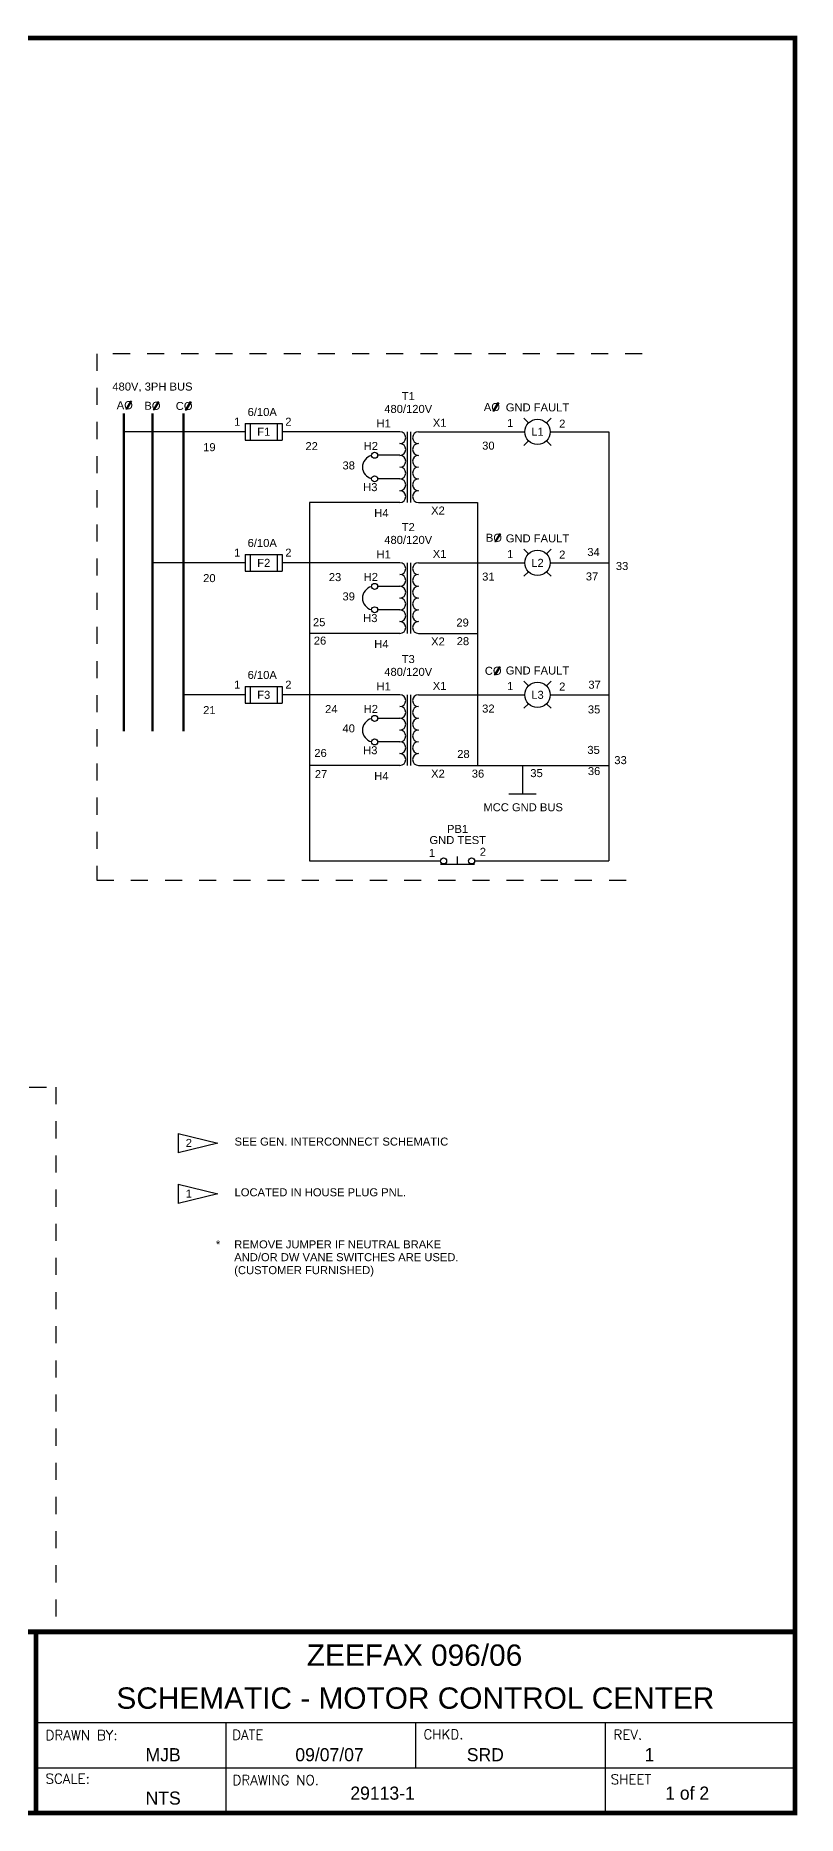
# Model space of a CAD drawing. Extents: x 1.2 to 17.8, y -2.1 to 8.3.
# Drawn here: x 13.38 to 17.84, y -2.09 to 8.33 of the extents above; entities that cross this region are included whole.
import ezdxf
from ezdxf.enums import TextEntityAlignment as Align

# ---------------------------------------------------------------- set-up
doc = ezdxf.new("R2010")
doc.units = 0
doc.header["$MEASUREMENT"] = 0
doc.linetypes.add('DASHED2', pattern=[0.375, 0.25, -0.125])
doc.layers.get('0').update_dxf_attribs({"linetype": 'CONTINUOUS'})
doc.layers.add('DRAWING', color=7, linetype='CONTINUOUS')
doc.styles.add('A1', font='A1.shx')
doc.styles.add('ROMAND', font='ROMAND.shx')
doc.styles.get("Standard").update_dxf_attribs({"font": 'ARIAL.TTF'})

# ---------------------------------------------------------------- blocks, each defined once
blk = doc.blocks.new('connection')
blk.add_circle((0.074, 0), 0.0744)
blk = doc.blocks.new('C_phase')
h = blk.add_hatch(color=256)
h.paths.add_polyline_path([(0.099, -0.026), (0.107, -0.026), (0.144, 0.038), (0.136, 0.038)], flags=16)
h.paths.add_polyline_path([(0.013, -0.043), (0.168, -0.043), (0.168, 0.054), (0.013, 0.054)], flags=9)
for p, q in [((0.136, 0.038), (0.099, -0.026)), ((0.144, 0.038), (0.107, -0.026)), ((0.136, 0.038), (0.144, 0.038)), ((0.107, -0.026), (0.099, -0.026))]:
    blk.add_line(p, q)
blk.add_text('CO', height=0.0625).set_placement((0.025, -0.025))
blk = doc.blocks.new('B_phase')
h = blk.add_hatch(color=256)
h.paths.add_polyline_path([(0.094, -0.031), (0.101, -0.031), (0.139, 0.033), (0.131, 0.033)], flags=16)
h.paths.add_polyline_path([(0.01, -0.048), (0.158, -0.048), (0.158, 0.049), (0.01, 0.049)], flags=9)
for p, q in [((0.131, 0.033), (0.094, -0.031)), ((0.139, 0.033), (0.101, -0.031)), ((0.131, 0.033), (0.139, 0.033)), ((0.101, -0.031), (0.094, -0.031))]:
    blk.add_line(p, q)
blk.add_text('BO', height=0.0625).set_placement((0.025, -0.03))
blk = doc.blocks.new('A_phase')
h = blk.add_hatch(color=256)
h.paths.add_polyline_path([(0.1, -0.033), (0.108, -0.033), (0.145, 0.031), (0.137, 0.031)], flags=16)
h.paths.add_polyline_path([(0.01, -0.05), (0.165, -0.05), (0.165, 0.047), (0.01, 0.047)], flags=9)
for p, q in [((0.137, 0.031), (0.1, -0.033)), ((0.145, 0.031), (0.108, -0.033)), ((0.137, 0.031), (0.145, 0.031)), ((0.108, -0.033), (0.1, -0.033))]:
    blk.add_line(p, q)
blk.add_text('AO', height=0.0625).set_placement((0.029, -0.032))

msp = doc.modelspace()

# ---------------------------------------------------------------- linework, layer by layer
at = {"color": 7}
for p, q in [((13.384, -1.546), (17.829, -1.546)), ((14.495, -1.546), (14.495, -2.077)), ((15.606, -1.546), (15.606, -1.812)), ((16.717, -1.546), (16.717, -2.077)), ((13.384, -1.812), (17.829, -1.812))]:
    msp.add_line(p, q, dxfattribs=at)
at = {"color": 7, "const_width": 0.0288}
msp.add_lwpolyline([(17.829, -2.077), (17.829, 8.319), (1.196, 8.319), (1.196, -2.077)], close=True, dxfattribs=at)
for points in [[(1.196, -1.016), (17.829, -1.016)], [(13.384, -2.077), (13.384, -1.016)]]:
    msp.add_lwpolyline(points, dxfattribs=at)
at = {"layer": 'DRAWING', "color": 7, "linetype": 'DASHED2', "ltscale": 0.25}
for p, q in [((16.935, 6.47), (13.74, 6.47)), ((13.74, 6.47), (13.74, 3.387)), ((13.74, 3.387), (16.935, 3.387)), ((5.745, 2.174), (13.5, 2.174)), ((13.5, 2.174), (13.5, -0.966))]:
    msp.add_line(p, q, dxfattribs=at)
at = {"layer": 'DRAWING', "color": 7, "lineweight": 50}
for p, q in [((13.898, 6.12), (13.898, 4.26)), ((14.066, 6.12), (14.066, 4.26)), ((14.247, 6.12), (14.247, 4.26))]:
    msp.add_line(p, q, dxfattribs=at)
at = {"layer": 'DRAWING', "color": 7}
for p, q in [((14.61, 6.061), (14.826, 6.061)), ((14.61, 6.061), (14.61, 5.964)), ((14.638, 6.061), (14.638, 5.964)), ((14.797, 6.061), (14.797, 5.964)), ((14.826, 6.061), (14.826, 5.964)), ((16.269, 6.065), (16.242, 6.092)), ((16.374, 6.065), (16.401, 6.092)), ((14.61, 6.013), (13.898, 6.013)), ((14.61, 5.964), (14.826, 5.964)), ((15.515, 6.013), (14.826, 6.013)), ((15.559, 5.599), (15.559, 6.013)), ((15.58, 5.599), (15.58, 6.013)), ((15.624, 6.013), (16.247, 6.013)), ((16.269, 5.96), (16.242, 5.933)), ((16.374, 5.96), (16.401, 5.933)), ((16.396, 6.013), (16.739, 6.013)), ((16.739, 6.013), (16.739, 3.499)), ((15.515, 5.875), (15.385, 5.875)), ((15.515, 5.737), (15.385, 5.737)), ((15.515, 5.599), (14.985, 5.599)), ((14.985, 5.599), (14.985, 3.499)), ((15.624, 5.599), (15.969, 5.599)), ((15.969, 5.599), (15.969, 4.059)), ((16.269, 5.298), (16.242, 5.325)), ((16.374, 5.298), (16.401, 5.325)), ((14.61, 5.245), (14.066, 5.245)), ((14.61, 5.294), (14.826, 5.294)), ((14.61, 5.294), (14.61, 5.197)), ((14.638, 5.294), (14.638, 5.197)), ((14.797, 5.294), (14.797, 5.197)), ((14.826, 5.294), (14.826, 5.197)), ((15.515, 5.245), (14.826, 5.245)), ((15.559, 4.832), (15.559, 5.245)), ((15.58, 4.832), (15.58, 5.245)), ((15.624, 5.245), (16.247, 5.245)), ((16.396, 5.245), (16.739, 5.245)), ((14.61, 5.197), (14.826, 5.197)), ((16.269, 5.193), (16.242, 5.166)), ((16.374, 5.193), (16.401, 5.166)), ((15.515, 5.107), (15.385, 5.107)), ((15.515, 4.97), (15.385, 4.97)), ((15.515, 4.832), (14.985, 4.832)), ((15.624, 4.832), (15.969, 4.832)), ((14.61, 4.52), (14.826, 4.52)), ((14.61, 4.52), (14.61, 4.424)), ((14.638, 4.52), (14.638, 4.424)), ((14.797, 4.52), (14.797, 4.424)), ((14.826, 4.52), (14.826, 4.424)), ((16.269, 4.525), (16.242, 4.552)), ((16.374, 4.525), (16.401, 4.552)), ((14.61, 4.472), (14.247, 4.472)), ((14.61, 4.424), (14.826, 4.424)), ((15.515, 4.472), (14.826, 4.472)), ((15.559, 4.059), (15.559, 4.472)), ((15.58, 4.059), (15.58, 4.472)), ((15.624, 4.472), (16.247, 4.472)), ((16.269, 4.42), (16.242, 4.393)), ((16.374, 4.42), (16.401, 4.393)), ((16.396, 4.472), (16.739, 4.472)), ((15.515, 4.334), (15.385, 4.334)), ((15.515, 4.196), (15.385, 4.196)), ((15.515, 4.059), (14.985, 4.059)), ((15.624, 4.059), (16.739, 4.059)), ((16.234, 4.059), (16.234, 3.893)), ((16.153, 3.893), (16.314, 3.893)), ((14.985, 3.499), (15.753, 3.499)), ((15.753, 3.481), (15.952, 3.481)), ((15.853, 3.481), (15.853, 3.525)), ((15.952, 3.499), (16.739, 3.499)), ((14.217, 1.903), (14.217, 1.789)), ((14.217, 1.903), (14.449, 1.846)), ((14.449, 1.846), (14.217, 1.789)), ((14.217, 1.606), (14.217, 1.492)), ((14.217, 1.606), (14.449, 1.549)), ((14.449, 1.549), (14.217, 1.492))]:
    msp.add_line(p, q, dxfattribs=at)
for centre in [(15.367, 5.875), (15.367, 5.737), (15.367, 5.107), (15.367, 4.97), (15.367, 4.334), (15.367, 4.196), (15.771, 3.499), (15.935, 3.499)]:
    msp.add_circle(centre, 0.0176, dxfattribs=at)
for centre, radius, start, end in [((15.515, 5.978), 0.0345, 270, 90), ((15.515, 5.909), 0.0345, 270, 90), ((15.624, 5.978), 0.0345, 90, 270), ((15.624, 5.909), 0.0345, 90, 270), ((15.365, 5.806), 0.069, 103.023, 256.977), ((15.515, 5.84), 0.0345, 270, 90), ((15.624, 5.84), 0.0345, 90, 270), ((15.515, 5.771), 0.0345, 270, 90), ((15.515, 5.702), 0.0345, 270, 90), ((15.624, 5.771), 0.0345, 90, 270), ((15.624, 5.702), 0.0345, 90, 270), ((15.515, 5.633), 0.0345, 270, 90), ((15.624, 5.633), 0.0345, 90, 270), ((15.515, 5.211), 0.0345, 270, 90), ((15.624, 5.211), 0.0345, 90, 270), ((15.515, 5.142), 0.0345, 270, 90), ((15.624, 5.142), 0.0345, 90, 270), ((15.365, 5.038), 0.069, 103.023, 256.977), ((15.515, 5.073), 0.0345, 270, 90), ((15.515, 5.004), 0.0345, 270, 90), ((15.624, 5.073), 0.0345, 90, 270), ((15.624, 5.004), 0.0345, 90, 270), ((15.515, 4.935), 0.0345, 270, 90), ((15.515, 4.866), 0.0345, 270, 90), ((15.624, 4.935), 0.0345, 90, 270), ((15.624, 4.866), 0.0345, 90, 270), ((15.515, 4.438), 0.0345, 270, 90), ((15.515, 4.369), 0.0345, 270, 90), ((15.624, 4.438), 0.0345, 90, 270), ((15.624, 4.369), 0.0345, 90, 270), ((15.365, 4.265), 0.069, 103.023, 256.977), ((15.515, 4.3), 0.0345, 270, 90), ((15.624, 4.3), 0.0345, 90, 270), ((15.515, 4.231), 0.0345, 270, 90), ((15.515, 4.162), 0.0345, 270, 90), ((15.624, 4.231), 0.0345, 90, 270), ((15.624, 4.162), 0.0345, 90, 270), ((15.515, 4.093), 0.0345, 270, 90), ((15.624, 4.093), 0.0345, 90, 270)]:
    msp.add_arc(centre, radius, start, end, dxfattribs=at)

# ---------------------------------------------------------------- block references
at = {"layer": 'DRAWING', "color": 7, "xscale": 0.75, "yscale": 0.75, "zscale": 0.75}
for name, p in [('A_phase', (13.835, 6.169)), ('B_phase', (14, 6.164)), ('C_phase', (14.184, 6.159)), ('A_phase', (15.985, 6.158)), ('B_phase', (16, 5.391)), ('C_phase', (15.994, 4.608))]:
    msp.add_blockref(name, p, dxfattribs=at)
at = {"layer": 'DRAWING', "color": 7, "rotation": 90}
for p in [(16.321, 5.938), (16.321, 5.171), (16.321, 4.398)]:
    msp.add_blockref('connection', p, dxfattribs=at)

# ---------------------------------------------------------------- texts
at = {"color": 7}
for s, height, style, p in [('DRAWN BY:', 0.0576, 'ROMAND', (13.44, -1.65)), ('DATE', 0.0576, 'ROMAND', (14.533, -1.648)), ('CHKD.', 0.0576, 'ROMAND', (15.653, -1.645)), ('REV.', 0.0576, 'ROMAND', (16.766, -1.647)), ('MJB', 0.0769, 'A1', (14.026, -1.774)), ('09/07/07', 0.0769, 'A1', (14.903, -1.774)), ('SRD', 0.0769, 'A1', (15.907, -1.774)), ('1', 0.0769, 'A1', (16.948, -1.774)), ('SCALE:', 0.0576, 'ROMAND', (13.44, -1.905)), ('DRAWING NO.', 0.05763, 'ROMAND', (14.535, -1.913)), ('SHEET', 0.0576, 'ROMAND', (16.75, -1.909)), ('NTS', 0.0769, 'A1', (14.026, -2.028)), ('29113-1', 0.0769, 'A1', (15.225, -1.999)), ('1 of 2', 0.0769, 'A1', (17.069, -1.999))]:
    msp.add_text(s, height=height, dxfattribs=dict(at, style=style)).set_placement(p)
at = {"layer": 'DRAWING', "color": 7}
for s, height, p in [('480V, 3PH BUS', 0.04688, (14.066, 6.254)), ('6/10A', 0.0469, (14.709, 6.105)), ('480/120V', 0.0469, (15.564, 6.123)), ('T1', 0.0469, (15.564, 6.198)), ('GND FAULT', 0.0469, (16.321, 6.132)), ('T2', 0.0469, (15.564, 5.431)), ('6/10A', 0.0469, (14.709, 5.338)), ('480/120V', 0.0469, (15.564, 5.356)), ('GND FAULT', 0.0469, (16.321, 5.365)), ('T3', 0.0469, (15.564, 4.658)), ('6/10A', 0.0469, (14.709, 4.565)), ('480/120V', 0.0469, (15.564, 4.583)), ('GND FAULT', 0.0469, (16.321, 4.591)), ('MCC GND BUS', 0.04688, (16.237, 3.79)), ('PB1', 0.0469, (15.853, 3.663)), ('GND TEST', 0.0469, (15.854, 3.598))]:
    msp.add_text(s, height=height, dxfattribs=at).set_placement(p, align=Align.CENTER)
for s, height, p in [('1', 0.0469, (14.544, 6.048)), ('2', 0.0469, (14.844, 6.048)), ('H1', 0.0469, (15.378, 6.038)), ('X1', 0.0469, (15.708, 6.042)), ('1', 0.0469, (16.143, 6.041)), ('2', 0.0469, (16.448, 6.037)), ('19', 0.0469, (14.363, 5.899)), ('22', 0.0469, (14.962, 5.905)), ('H2', 0.0469, (15.303, 5.906)), ('30', 0.0469, (15.997, 5.908)), ('38', 0.0469, (15.179, 5.792)), ('H3', 0.0469, (15.3, 5.665)), ('H4', 0.0469, (15.365, 5.513)), ('X2', 0.0469, (15.698, 5.528)), ('1', 0.0469, (14.544, 5.281)), ('2', 0.0469, (14.844, 5.281)), ('H1', 0.0469, (15.378, 5.271)), ('X1', 0.0469, (15.708, 5.274)), ('1', 0.0469, (16.143, 5.273)), ('2', 0.0469, (16.448, 5.27)), ('34', 0.0469, (16.613, 5.285)), ('33', 0.0469, (16.78, 5.203)), ('20', 0.0469, (14.363, 5.132)), ('23', 0.0469, (15.099, 5.138)), ('H2', 0.0469, (15.303, 5.139)), ('31', 0.0469, (15.997, 5.141)), ('37', 0.0469, (16.604, 5.142)), ('39', 0.0469, (15.179, 5.025)), ('25', 0.0469, (15.006, 4.874)), ('H3', 0.0469, (15.3, 4.898)), ('29', 0.0469, (15.846, 4.872)), ('26', 0.0469, (15.011, 4.766)), ('X2', 0.0469, (15.698, 4.761)), ('28', 0.0469, (15.848, 4.763)), ('H4', 0.0469, (15.365, 4.746)), ('1', 0.0469, (14.544, 4.508)), ('2', 0.0469, (14.844, 4.508)), ('H1', 0.0469, (15.378, 4.498)), ('X1', 0.0469, (15.708, 4.501)), ('1', 0.0469, (16.143, 4.5)), ('2', 0.0469, (16.448, 4.497)), ('37', 0.0469, (16.619, 4.508)), ('21', 0.0469, (14.363, 4.359)), ('24', 0.0469, (15.077, 4.365)), ('H2', 0.0469, (15.303, 4.366)), ('32', 0.0469, (15.997, 4.368)), ('35', 0.0469, (16.616, 4.363)), ('40', 0.0469, (15.179, 4.252)), ('H3', 0.0469, (15.3, 4.124)), ('35', 0.0469, (16.613, 4.126)), ('26', 0.0469, (15.014, 4.108)), ('28', 0.0469, (15.851, 4.102)), ('33', 0.0469, (16.771, 4.066)), ('27', 0.0469, (15.017, 3.984)), ('H4', 0.0469, (15.365, 3.973)), ('X2', 0.0469, (15.698, 3.987)), ('36', 0.0469, (15.936, 3.987)), ('35', 0.0469, (16.279, 3.99)), ('36', 0.0469, (16.616, 4.002)), ('1', 0.0469, (15.685, 3.523)), ('2', 0.0469, (15.983, 3.529)), ('SEE GEN. INTERCONNECT SCHEMATIC', 0.04688, (14.547, 1.832)), ('2', 0.0469, (14.261, 1.824)), ('1', 0.0469, (14.261, 1.527)), ('LOCATED IN HOUSE PLUG PNL.', 0.04688, (14.547, 1.535)), ('*', 0.0469, (14.438, 1.23)), ('REMOVE JUMPER IF NEUTRAL BRAKE', 0.04688, (14.545, 1.23)), ('AND/OR DW VANE SWITCHES ARE USED.', 0.04688, (14.545, 1.155)), ('(CUSTOMER FURNISHED)', 0.04688, (14.545, 1.079))]:
    msp.add_text(s, height=height, dxfattribs=at).set_placement(p)
for s, p in [('F1', (14.718, 6.013)), ('L1', (16.321, 6.013)), ('F2', (14.718, 5.245)), ('L2', (16.321, 5.245)), ('F3', (14.718, 4.472)), ('L3', (16.321, 4.472))]:
    msp.add_text(s, height=0.0469, dxfattribs=at).set_placement(p, align=Align.MIDDLE_CENTER)
at = {"layer": 'DRAWING', "color": 7, "linetype": 'ByBlock'}
msp.add_text('ZEEFAX 096/06', height=0.125, dxfattribs=at).set_placement((15.601, -1.215), align=Align.CENTER)
msp.add_text('SCHEMATIC - MOTOR CONTROL CENTER', height=0.125, dxfattribs=at).set_placement((15.606, -1.404), align=Align.MIDDLE_CENTER)

doc.saveas('drawing.dxf')
